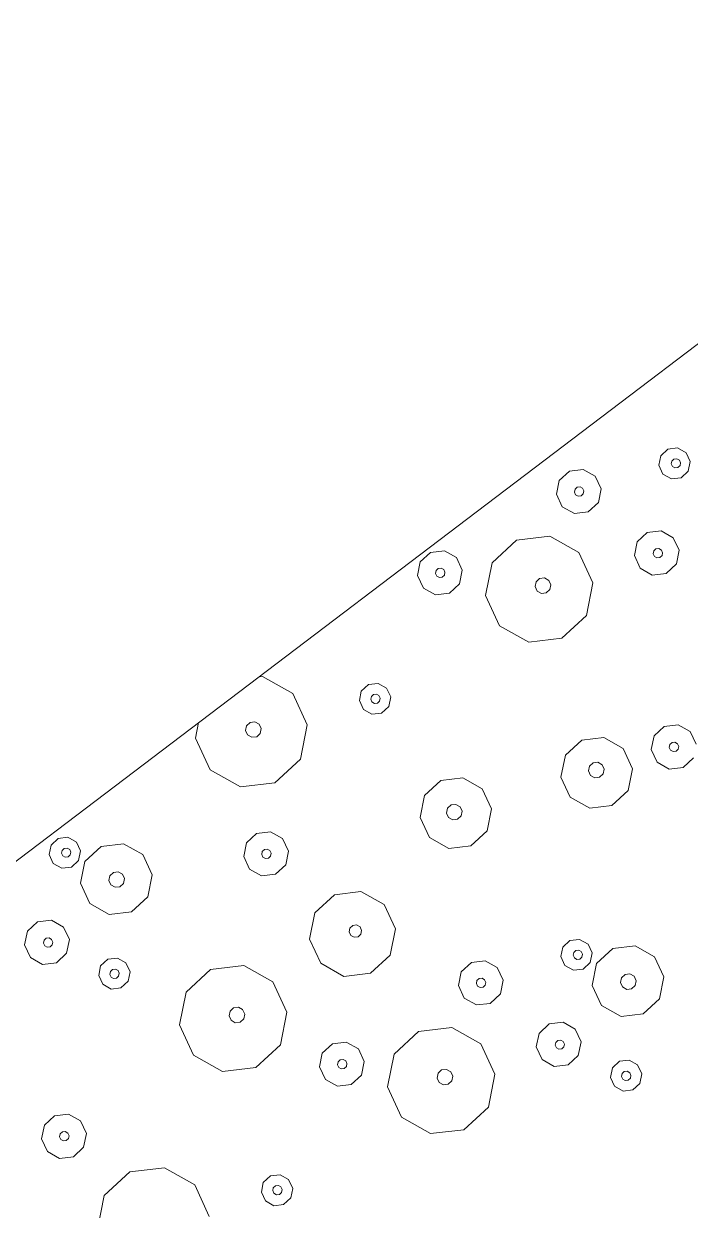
# Model space of a CAD drawing. Header units: metres. Extents: x -2858 to 512, y -1995 to 1252.
# Drawn here: x -563.9 to -561.532, y 352.994 to 357.21 of the extents above; entities that cross this region are included whole.
import ezdxf

# ---------------------------------------------------------------- set-up
doc = ezdxf.new("R2010")
doc.units = ezdxf.units.M
doc.layers.add('Calque commun', color=7, linetype='Continuous')

# ---------------------------------------------------------------- blocks, each defined once
blk = doc.blocks.new('pattern')
at = {"layer": 'Calque commun', "color": 54, "linetype": 'Continuous', "lineweight": 9}
for p, q in [((105.7844, 102.1461), (105.8142, 102.1637)), ((105.8142, 102.1637), (105.8486, 102.1604)), ((105.8486, 102.1604), (105.8746, 102.1375)), ((105.7706, 102.1143), (105.7844, 102.1461)), ((105.7781, 102.0806), (105.7706, 102.1143)), ((105.81, 102.1116), (105.8142, 102.1211)), ((105.8142, 102.1211), (105.8231, 102.1264)), ((105.8231, 102.1264), (105.8335, 102.1254)), ((105.8335, 102.1254), (105.8412, 102.1185)), ((105.8412, 102.1185), (105.8435, 102.1084)), ((105.8746, 102.1375), (105.8821, 102.1037)), ((105.8041, 102.0576), (105.7781, 102.0806)), ((105.8123, 102.1014), (105.81, 102.1116)), ((105.8201, 102.0946), (105.8123, 102.1014)), ((105.8304, 102.0936), (105.8201, 102.0946)), ((105.8394, 102.0989), (105.8304, 102.0936)), ((105.8683, 102.072), (105.8385, 102.0544)), ((105.8435, 102.1084), (105.8394, 102.0989)), ((105.8821, 102.1037), (105.8683, 102.072)), ((105.8385, 102.0544), (105.8041, 102.0576)), ((105.4756, 101.975), (105.5438, 102.0153)), ((105.5438, 102.0153), (105.6225, 102.0078)), ((105.6225, 102.0078), (105.6818, 101.9554)), ((105.4442, 101.9025), (105.4756, 101.975)), ((105.6818, 101.9554), (105.699, 101.8782)), ((105.5444, 101.8948), (105.5513, 101.9107)), ((105.5513, 101.9107), (105.5662, 101.9194)), ((105.5662, 101.9194), (105.5834, 101.9178)), ((105.5834, 101.9178), (105.5964, 101.9064)), ((105.5964, 101.9064), (105.6002, 101.8895)), ((105.8237, 101.864), (105.8434, 101.9094)), ((105.8434, 101.9094), (105.8859, 101.9345)), ((105.8859, 101.9345), (105.9352, 101.9299)), ((105.9352, 101.9299), (105.9722, 101.8971)), ((105.4614, 101.8252), (105.4442, 101.9025)), ((105.5482, 101.8779), (105.5444, 101.8948)), ((105.5611, 101.8664), (105.5482, 101.8779)), ((105.5784, 101.8648), (105.5611, 101.8664)), ((105.5933, 101.8736), (105.5784, 101.8648)), ((105.6002, 101.8895), (105.5933, 101.8736)), ((105.699, 101.8782), (105.6675, 101.8056)), ((105.8344, 101.8158), (105.8237, 101.864)), ((105.8846, 101.8618), (105.8887, 101.8714)), ((105.8869, 101.8517), (105.8846, 101.8618)), ((105.8887, 101.8714), (105.8977, 101.8766)), ((105.8977, 101.8766), (105.908, 101.8757)), ((105.908, 101.8757), (105.9158, 101.8688)), ((105.9158, 101.8688), (105.918, 101.8587)), ((105.9722, 101.8971), (105.983, 101.8489)), ((105.5207, 101.7729), (105.4614, 101.8252)), ((105.8946, 101.8448), (105.8869, 101.8517)), ((105.905, 101.8439), (105.8946, 101.8448)), ((105.9139, 101.8491), (105.905, 101.8439)), ((105.918, 101.8587), (105.9139, 101.8491)), ((105.983, 101.8489), (105.9633, 101.8035)), ((106.1338, 101.7586), (106.2359, 101.8189)), ((106.2359, 101.8189), (106.3541, 101.8077)), ((105.6675, 101.8056), (105.5994, 101.7654)), ((105.8715, 101.7831), (105.8344, 101.8158)), ((105.9207, 101.7784), (105.8715, 101.7831)), ((105.9633, 101.8035), (105.9207, 101.7784)), ((106.3541, 101.8077), (106.443, 101.7291)), ((105.5994, 101.7654), (105.5207, 101.7729)), ((105.582, 101.7286), (105.6118, 101.7462)), ((105.6118, 101.7462), (105.6462, 101.7429)), ((105.6462, 101.7429), (105.6722, 101.72)), ((106.0865, 101.6497), (106.1338, 101.7586)), ((105.5682, 101.6968), (105.582, 101.7286)), ((105.5757, 101.663), (105.5682, 101.6968)), ((105.6039, 101.6964), (105.608, 101.706)), ((105.6061, 101.6863), (105.6039, 101.6964)), ((105.608, 101.706), (105.6169, 101.7112)), ((105.6169, 101.7112), (105.6273, 101.7103)), ((105.6273, 101.7103), (105.635, 101.7034)), ((105.6373, 101.6933), (105.6332, 101.6837)), ((105.635, 101.7034), (105.6373, 101.6933)), ((105.6722, 101.72), (105.6797, 101.6862)), ((106.443, 101.7291), (106.4688, 101.6133)), ((105.6017, 101.6401), (105.5757, 101.663)), ((105.6139, 101.6794), (105.6061, 101.6863)), ((105.6242, 101.6785), (105.6139, 101.6794)), ((105.6332, 101.6837), (105.6242, 101.6785)), ((105.6659, 101.6544), (105.6361, 101.6368)), ((105.6797, 101.6862), (105.6659, 101.6544)), ((106.1123, 101.5339), (106.0865, 101.6497)), ((106.2318, 101.6355), (106.2387, 101.6514)), ((106.2387, 101.6514), (106.2536, 101.6602)), ((106.2536, 101.6602), (106.2708, 101.6586)), ((106.2708, 101.6586), (106.2838, 101.6471)), ((105.6361, 101.6368), (105.6017, 101.6401)), ((106.2356, 101.6186), (106.2318, 101.6355)), ((106.2486, 101.6072), (106.2356, 101.6186)), ((106.2807, 101.6143), (106.2658, 101.6055)), ((106.2876, 101.6302), (106.2807, 101.6143)), ((106.2838, 101.6471), (106.2876, 101.6302)), ((106.4688, 101.6133), (106.4216, 101.5045)), ((105.8653, 101.5576), (105.9079, 101.5827)), ((105.9079, 101.5827), (105.9571, 101.578)), ((105.9571, 101.578), (105.9941, 101.5453)), ((106.2658, 101.6055), (106.2486, 101.6072)), ((104.826, 101.5341), (104.8752, 101.5294)), ((104.8752, 101.5294), (104.9123, 101.4966)), ((105.8456, 101.5122), (105.8653, 101.5576)), ((105.9941, 101.5453), (106.0049, 101.497)), ((106.2013, 101.4554), (106.1123, 101.5339)), ((104.7637, 101.4636), (104.7834, 101.5089)), ((104.9123, 101.4966), (104.923, 101.4484)), ((105.8564, 101.4639), (105.8456, 101.5122)), ((105.9078, 101.5071), (105.9119, 101.5166)), ((105.9101, 101.4969), (105.9078, 101.5071)), ((105.9179, 101.4901), (105.9101, 101.4969)), ((105.9119, 101.5166), (105.9209, 101.5219)), ((105.9282, 101.4891), (105.9179, 101.4901)), ((105.9209, 101.5219), (105.9312, 101.5209)), ((105.9371, 101.4944), (105.9282, 101.4891)), ((105.9312, 101.5209), (105.939, 101.514)), ((105.9413, 101.5039), (105.9371, 101.4944)), ((105.939, 101.514), (105.9413, 101.5039)), ((106.0049, 101.497), (105.9852, 101.4517)), ((106.4216, 101.5045), (106.3194, 101.4441)), ((106.9012, 101.4619), (106.915, 101.4937)), ((106.915, 101.4937), (106.9448, 101.5113)), ((106.9448, 101.5113), (106.9792, 101.508)), ((106.9792, 101.508), (107.0052, 101.4851)), ((107.0052, 101.4851), (107.0127, 101.4513)), ((104.7745, 101.4153), (104.7637, 101.4636)), ((104.8259, 101.4584), (104.8301, 101.468)), ((104.8282, 101.4483), (104.8259, 101.4584)), ((104.836, 101.4414), (104.8282, 101.4483)), ((104.8301, 101.468), (104.839, 101.4732)), ((104.8463, 101.4404), (104.836, 101.4414)), ((104.839, 101.4732), (104.8493, 101.4723)), ((104.8553, 101.4457), (104.8463, 101.4404)), ((104.8493, 101.4723), (104.8571, 101.4654)), ((104.8594, 101.4552), (104.8553, 101.4457)), ((104.8571, 101.4654), (104.8594, 101.4552)), ((104.923, 101.4484), (104.9034, 101.403)), ((104.9985, 101.3986), (105.0666, 101.4388)), ((105.0666, 101.4388), (105.1453, 101.4313)), ((105.8934, 101.4312), (105.8564, 101.4639)), ((105.9852, 101.4517), (105.9427, 101.4265)), ((106.3194, 101.4441), (106.2013, 101.4554)), ((106.9087, 101.4281), (106.9012, 101.4619)), ((106.939, 101.4591), (106.9431, 101.4686)), ((106.9412, 101.4489), (106.939, 101.4591)), ((106.949, 101.442), (106.9412, 101.4489)), ((106.9431, 101.4686), (106.9521, 101.4739)), ((106.9594, 101.4411), (106.949, 101.442)), ((106.9521, 101.4739), (106.9624, 101.4729)), ((106.9683, 101.4463), (106.9594, 101.4411)), ((106.9624, 101.4729), (106.9702, 101.466)), ((106.9724, 101.4559), (106.9683, 101.4463)), ((106.9702, 101.466), (106.9724, 101.4559)), ((107.0127, 101.4513), (106.9989, 101.4195)), ((104.8116, 101.3826), (104.7745, 101.4153)), ((104.9034, 101.403), (104.8608, 101.3779)), ((104.967, 101.326), (104.9985, 101.3986)), ((105.1453, 101.4313), (105.2046, 101.3789)), ((105.9427, 101.4265), (105.8934, 101.4312)), ((106.4096, 101.3826), (106.4522, 101.4077)), ((106.4522, 101.4077), (106.5014, 101.403)), ((106.5014, 101.403), (106.5385, 101.3703)), ((106.9347, 101.4052), (106.9087, 101.4281)), ((106.9691, 101.4019), (106.9347, 101.4052)), ((106.9989, 101.4195), (106.9691, 101.4019)), ((104.8608, 101.3779), (104.8116, 101.3826)), ((105.2046, 101.3789), (105.2218, 101.3017)), ((106.3899, 101.3372), (106.4096, 101.3826)), ((106.5385, 101.3703), (106.5492, 101.3221)), ((104.9842, 101.2488), (104.967, 101.326)), ((105.06, 101.3086), (105.0669, 101.3245)), ((105.0669, 101.3245), (105.0818, 101.3333)), ((105.0818, 101.3333), (105.099, 101.3316)), ((105.099, 101.3316), (105.112, 101.3202)), ((105.112, 101.3202), (105.1157, 101.3033)), ((106.4007, 101.289), (106.3899, 101.3372)), ((106.4521, 101.3321), (106.4563, 101.3416)), ((106.4544, 101.322), (106.4521, 101.3321)), ((106.4622, 101.3151), (106.4544, 101.322)), ((106.4563, 101.3416), (106.4652, 101.3469)), ((106.4725, 101.3141), (106.4622, 101.3151)), ((106.4652, 101.3469), (106.4755, 101.3459)), ((106.4814, 101.3194), (106.4725, 101.3141)), ((106.4755, 101.3459), (106.4833, 101.3391)), ((106.4856, 101.3289), (106.4814, 101.3194)), ((106.4833, 101.3391), (106.4856, 101.3289)), ((106.5492, 101.3221), (106.5295, 101.2767)), ((107.1375, 101.2259), (107.1867, 101.3393)), ((105.0637, 101.2917), (105.06, 101.3086)), ((105.0767, 101.2803), (105.0637, 101.2917)), ((105.0939, 101.2786), (105.0767, 101.2803)), ((105.1088, 101.2874), (105.0939, 101.2786)), ((105.1157, 101.3033), (105.1088, 101.2874)), ((105.2218, 101.3017), (105.1904, 101.2291)), ((106.4378, 101.2562), (106.4007, 101.289)), ((106.5295, 101.2767), (106.487, 101.2516)), ((105.0435, 101.1964), (104.9842, 101.2488)), ((105.1904, 101.2291), (105.1222, 101.1889)), ((106.487, 101.2516), (106.4378, 101.2562)), ((105.1222, 101.1889), (105.0435, 101.1964)), ((105.9847, 101.1506), (106.0664, 101.1989)), ((106.0664, 101.1989), (106.1609, 101.1899)), ((106.1609, 101.1899), (106.2321, 101.127)), ((107.1644, 101.1053), (107.1375, 101.2259)), ((105.439, 101.121), (105.5072, 101.1612)), ((105.5072, 101.1612), (105.5859, 101.1537)), ((105.5859, 101.1537), (105.6452, 101.1013)), ((105.9469, 101.0635), (105.9847, 101.1506)), ((105.4076, 101.0484), (105.439, 101.121)), ((106.2321, 101.127), (106.2527, 101.0344)), ((106.4622, 101.0607), (106.5644, 101.121)), ((106.5644, 101.121), (106.6825, 101.1097)), ((106.6825, 101.1097), (106.7715, 101.0312)), ((107.257, 101.0234), (107.1644, 101.1053)), ((105.6452, 101.1013), (105.6624, 101.0241)), ((105.9675, 100.9708), (105.9469, 101.0635)), ((106.0631, 101.0521), (106.0686, 101.0648)), ((106.0686, 101.0648), (106.0806, 101.0719)), ((106.0806, 101.0719), (106.0943, 101.0706)), ((106.0943, 101.0706), (106.1047, 101.0614)), ((106.1047, 101.0614), (106.1077, 101.0479)), ((106.415, 100.9518), (106.4622, 101.0607)), ((107.4865, 101.0746), (107.3801, 101.0117)), ((104.3102, 101.0042), (104.3528, 101.0294)), ((104.3528, 101.0294), (104.402, 101.0247)), ((104.402, 101.0247), (104.439, 100.9919)), ((105.4248, 100.9712), (105.4076, 101.0484)), ((105.508, 101.0326), (105.5149, 101.0484)), ((105.5118, 101.0157), (105.508, 101.0326)), ((105.5149, 101.0484), (105.5298, 101.0572)), ((105.5298, 101.0572), (105.547, 101.0556)), ((105.547, 101.0556), (105.56, 101.0441)), ((105.5637, 101.0272), (105.5569, 101.0114)), ((105.56, 101.0441), (105.5637, 101.0272)), ((105.6624, 101.0241), (105.6309, 100.9515)), ((106.0661, 101.0386), (106.0631, 101.0521)), ((106.0765, 101.0295), (106.0661, 101.0386)), ((106.0903, 101.0282), (106.0765, 101.0295)), ((106.1022, 101.0352), (106.0903, 101.0282)), ((106.1077, 101.0479), (106.1022, 101.0352)), ((106.2527, 101.0344), (106.215, 100.9473)), ((106.7715, 101.0312), (106.7973, 100.9154)), ((107.3801, 101.0117), (107.257, 101.0234)), ((104.2905, 100.9588), (104.3102, 101.0042)), ((104.439, 100.9919), (104.4498, 100.9437)), ((105.5247, 101.0042), (105.5118, 101.0157)), ((105.542, 101.0026), (105.5247, 101.0042)), ((105.5569, 101.0114), (105.542, 101.0026)), ((104.3013, 100.9106), (104.2905, 100.9588)), ((104.3514, 100.9567), (104.3556, 100.9662)), ((104.3537, 100.9465), (104.3514, 100.9567)), ((104.3615, 100.9397), (104.3537, 100.9465)), ((104.3556, 100.9662), (104.3645, 100.9715)), ((104.3718, 100.9387), (104.3615, 100.9397)), ((104.3645, 100.9715), (104.3748, 100.9705)), ((104.3807, 100.9439), (104.3718, 100.9387)), ((104.3748, 100.9705), (104.3826, 100.9636)), ((104.3849, 100.9535), (104.3807, 100.9439)), ((104.3826, 100.9636), (104.3849, 100.9535)), ((104.4498, 100.9437), (104.4301, 100.8983)), ((105.4841, 100.9188), (105.4248, 100.9712)), ((105.6309, 100.9515), (105.5628, 100.9113)), ((106.0387, 100.908), (105.9675, 100.9708)), ((106.215, 100.9473), (106.1332, 100.899)), ((106.4408, 100.836), (106.415, 100.9518)), ((106.5603, 100.9376), (106.5672, 100.9535)), ((106.564, 100.9207), (106.5603, 100.9376)), ((106.5672, 100.9535), (106.5821, 100.9623)), ((106.5821, 100.9623), (106.5993, 100.9606)), ((106.5993, 100.9606), (106.6123, 100.9492)), ((106.6123, 100.9492), (106.616, 100.9323)), ((104.3383, 100.8779), (104.3013, 100.9106)), ((104.4301, 100.8983), (104.3876, 100.8732)), ((104.6006, 100.8534), (104.7028, 100.9137)), ((104.7028, 100.9137), (104.8209, 100.9025)), ((104.8209, 100.9025), (104.9098, 100.824)), ((105.5628, 100.9113), (105.4841, 100.9188)), ((106.1332, 100.899), (106.0387, 100.908)), ((106.577, 100.9092), (106.564, 100.9207)), ((106.5942, 100.9076), (106.577, 100.9092)), ((106.6091, 100.9164), (106.5942, 100.9076)), ((106.616, 100.9323), (106.6091, 100.9164)), ((106.7973, 100.9154), (106.7501, 100.8065)), ((104.3876, 100.8732), (104.3383, 100.8779)), ((104.5534, 100.7446), (104.6006, 100.8534)), ((104.035, 100.7916), (104.0488, 100.8234)), ((104.0488, 100.8234), (104.0786, 100.841)), ((104.0786, 100.841), (104.1131, 100.8377)), ((104.1131, 100.8377), (104.139, 100.8148)), ((104.139, 100.8148), (104.1465, 100.781)), ((104.9098, 100.824), (104.9356, 100.7081)), ((106.5297, 100.7574), (106.4408, 100.836)), ((106.7501, 100.8065), (106.6479, 100.7462)), ((107.2394, 100.7724), (107.2591, 100.8178)), ((107.2591, 100.8178), (107.3017, 100.8429)), ((107.3017, 100.8429), (107.3509, 100.8382)), ((107.3509, 100.8382), (107.3879, 100.8055)), ((104.0425, 100.7578), (104.035, 100.7916)), ((104.0707, 100.7912), (104.0748, 100.8008)), ((104.0729, 100.7811), (104.0707, 100.7912)), ((104.0807, 100.7742), (104.0729, 100.7811)), ((104.0748, 100.8008), (104.0837, 100.8061)), ((104.091, 100.7733), (104.0807, 100.7742)), ((104.0837, 100.8061), (104.0941, 100.8051)), ((104.1, 100.7785), (104.091, 100.7733)), ((104.0941, 100.8051), (104.1019, 100.7982)), ((104.1041, 100.7881), (104.1, 100.7785)), ((104.1019, 100.7982), (104.1041, 100.7881)), ((104.1465, 100.781), (104.1328, 100.7492)), ((107.2502, 100.7241), (107.2394, 100.7724)), ((107.3016, 100.7673), (107.3057, 100.7768)), ((107.3039, 100.7571), (107.3016, 100.7673)), ((107.3057, 100.7768), (107.3147, 100.7821)), ((107.3147, 100.7821), (107.325, 100.7811)), ((107.325, 100.7811), (107.3328, 100.7742)), ((107.3328, 100.7742), (107.3351, 100.7641)), ((107.3879, 100.8055), (107.3987, 100.7572)), ((104.0685, 100.7349), (104.0425, 100.7578)), ((104.103, 100.7317), (104.0685, 100.7349)), ((104.1328, 100.7492), (104.103, 100.7317)), ((104.5792, 100.6287), (104.5534, 100.7446)), ((104.6987, 100.7303), (104.7055, 100.7462)), ((104.7024, 100.7134), (104.6987, 100.7303)), ((104.7055, 100.7462), (104.7204, 100.755)), ((104.7204, 100.755), (104.7377, 100.7534)), ((104.7377, 100.7534), (104.7506, 100.7419)), ((104.7544, 100.725), (104.7475, 100.7092)), ((104.7506, 100.7419), (104.7544, 100.725)), ((106.6479, 100.7462), (106.5297, 100.7574)), ((107.2872, 100.6914), (107.2502, 100.7241)), ((107.3116, 100.7503), (107.3039, 100.7571)), ((107.322, 100.7493), (107.3116, 100.7503)), ((107.3309, 100.7546), (107.322, 100.7493)), ((107.3351, 100.7641), (107.3309, 100.7546)), ((107.3987, 100.7572), (107.379, 100.7119)), ((104.7154, 100.702), (104.7024, 100.7134)), ((104.7326, 100.7004), (104.7154, 100.702)), ((104.7475, 100.7092), (104.7326, 100.7004)), ((104.9356, 100.7081), (104.8884, 100.5993)), ((106.0129, 100.6379), (106.0326, 100.6833)), ((106.0326, 100.6833), (106.0751, 100.7084)), ((106.0751, 100.7084), (106.1243, 100.7038)), ((106.1243, 100.7038), (106.1614, 100.671)), ((107.3364, 100.6867), (107.2872, 100.6914)), ((107.379, 100.7119), (107.3364, 100.6867)), ((104.3125, 100.607), (104.3321, 100.6524)), ((104.3321, 100.6524), (104.3747, 100.6775)), ((104.3747, 100.6775), (104.4239, 100.6728)), ((104.4239, 100.6728), (104.461, 100.6401)), ((104.461, 100.6401), (104.4717, 100.5918)), ((106.0236, 100.5897), (106.0129, 100.6379)), ((106.0751, 100.6328), (106.0792, 100.6423)), ((106.0792, 100.6423), (106.0882, 100.6476)), ((106.0882, 100.6476), (106.0985, 100.6466)), ((106.0985, 100.6466), (106.1063, 100.6398)), ((106.1063, 100.6398), (106.1085, 100.6296)), ((106.1614, 100.671), (106.1722, 100.6228)), ((104.3232, 100.5587), (104.3125, 100.607)), ((104.3746, 100.6019), (104.3788, 100.6114)), ((104.3769, 100.5918), (104.3746, 100.6019)), ((104.3788, 100.6114), (104.3877, 100.6167)), ((104.3877, 100.6167), (104.3981, 100.6157)), ((104.3981, 100.6157), (104.4058, 100.6088)), ((104.4081, 100.5987), (104.404, 100.5892)), ((104.4058, 100.6088), (104.4081, 100.5987)), ((104.6681, 100.5502), (104.5792, 100.6287)), ((104.8884, 100.5993), (104.7862, 100.5389)), ((105.3818, 100.5885), (105.4116, 100.6061)), ((105.4116, 100.6061), (105.4461, 100.6028)), ((105.4461, 100.6028), (105.472, 100.5799)), ((106.0773, 100.6227), (106.0751, 100.6328)), ((106.0851, 100.6158), (106.0773, 100.6227)), ((106.0955, 100.6148), (106.0851, 100.6158)), ((106.1044, 100.6201), (106.0955, 100.6148)), ((106.1085, 100.6296), (106.1044, 100.6201)), ((106.1722, 100.6228), (106.1525, 100.5774)), ((104.3603, 100.526), (104.3232, 100.5587)), ((104.3847, 100.5849), (104.3769, 100.5918)), ((104.395, 100.5839), (104.3847, 100.5849)), ((104.404, 100.5892), (104.395, 100.5839)), ((104.4717, 100.5918), (104.4521, 100.5465)), ((105.368, 100.5567), (105.3818, 100.5885)), ((105.3756, 100.5229), (105.368, 100.5567)), ((105.4058, 100.5539), (105.4099, 100.5634)), ((105.4081, 100.5437), (105.4058, 100.5539)), ((105.4099, 100.5634), (105.4189, 100.5687)), ((105.4189, 100.5687), (105.4292, 100.5677)), ((105.4292, 100.5677), (105.437, 100.5608)), ((105.437, 100.5608), (105.4393, 100.5507)), ((105.472, 100.5799), (105.4795, 100.5461)), ((106.0607, 100.557), (106.0236, 100.5897)), ((106.1099, 100.5523), (106.0607, 100.557)), ((106.1525, 100.5774), (106.1099, 100.5523)), ((106.7269, 100.5497), (106.7567, 100.5673)), ((106.7567, 100.5673), (106.7911, 100.564)), ((106.7911, 100.564), (106.8171, 100.5411)), ((104.4095, 100.5213), (104.3603, 100.526)), ((104.4521, 100.5465), (104.4095, 100.5213)), ((104.7862, 100.5389), (104.6681, 100.5502)), ((105.4015, 100.5), (105.3756, 100.5229)), ((105.4159, 100.5369), (105.4081, 100.5437)), ((105.4262, 100.5359), (105.4159, 100.5369)), ((105.4351, 100.5411), (105.4262, 100.5359)), ((105.4393, 100.5507), (105.4351, 100.5411)), ((105.4658, 100.5143), (105.436, 100.4967)), ((105.4795, 100.5461), (105.4658, 100.5143)), ((106.7131, 100.518), (106.7269, 100.5497)), ((106.7206, 100.4842), (106.7131, 100.518)), ((106.7525, 100.5152), (106.7567, 100.5248)), ((106.7548, 100.5051), (106.7525, 100.5152)), ((106.7567, 100.5248), (106.7656, 100.53)), ((106.7656, 100.53), (106.7759, 100.529)), ((106.7759, 100.529), (106.7837, 100.5222)), ((106.786, 100.512), (106.7819, 100.5025)), ((106.7837, 100.5222), (106.786, 100.512)), ((106.8171, 100.5411), (106.8246, 100.5074)), ((104.8568, 100.432), (104.8764, 100.4774)), ((104.8764, 100.4774), (104.919, 100.5025)), ((104.919, 100.5025), (104.9682, 100.4978)), ((104.9682, 100.4978), (105.0053, 100.4651)), ((105.436, 100.4967), (105.4015, 100.5)), ((105.6535, 100.4341), (105.76, 100.497)), ((105.76, 100.497), (105.883, 100.4852)), ((105.883, 100.4852), (105.9757, 100.4034)), ((106.7466, 100.4613), (106.7206, 100.4842)), ((106.7626, 100.4982), (106.7548, 100.5051)), ((106.7729, 100.4972), (106.7626, 100.4982)), ((106.7819, 100.5025), (106.7729, 100.4972)), ((106.8108, 100.4756), (106.781, 100.458)), ((106.8246, 100.5074), (106.8108, 100.4756)), ((104.8675, 100.3838), (104.8568, 100.432)), ((104.919, 100.4269), (104.9231, 100.4364)), ((104.9212, 100.4168), (104.919, 100.4269)), ((104.9231, 100.4364), (104.932, 100.4417)), ((104.932, 100.4417), (104.9424, 100.4407)), ((104.9424, 100.4407), (104.9501, 100.4339)), ((104.9501, 100.4339), (104.9524, 100.4237)), ((105.0053, 100.4651), (105.016, 100.4169)), ((105.6043, 100.3207), (105.6535, 100.4341)), ((106.781, 100.458), (106.7466, 100.4613)), ((104.929, 100.4099), (104.9212, 100.4168)), ((104.9393, 100.4089), (104.929, 100.4099)), ((104.9483, 100.4142), (104.9393, 100.4089)), ((104.9524, 100.4237), (104.9483, 100.4142)), ((105.016, 100.4169), (104.9964, 100.3715)), ((105.9757, 100.4034), (106.0025, 100.2828)), ((106.4181, 100.3787), (106.4863, 100.4189)), ((106.4863, 100.4189), (106.565, 100.4114)), ((106.565, 100.4114), (106.6243, 100.359)), ((104.9046, 100.3511), (104.8675, 100.3838)), ((104.9538, 100.3464), (104.9046, 100.3511)), ((104.9964, 100.3715), (104.9538, 100.3464)), ((106.3867, 100.3061), (106.4181, 100.3787)), ((106.6243, 100.359), (106.6415, 100.2818)), ((105.6312, 100.2001), (105.6043, 100.3207)), ((105.7656, 100.305), (105.7724, 100.3209)), ((105.7693, 100.2881), (105.7656, 100.305)), ((105.7724, 100.3209), (105.7873, 100.3297)), ((105.7873, 100.3297), (105.8046, 100.328)), ((105.8046, 100.328), (105.8175, 100.3166)), ((105.8175, 100.3166), (105.8213, 100.2997)), ((106.4039, 100.2289), (106.3867, 100.3061)), ((106.4869, 100.2984), (106.4938, 100.3143)), ((106.4938, 100.3143), (106.5087, 100.3231)), ((106.5087, 100.3231), (106.5259, 100.3214)), ((106.5259, 100.3214), (106.5389, 100.31)), ((106.5389, 100.31), (106.5426, 100.2931)), ((106.7662, 100.2677), (106.7859, 100.313)), ((106.7859, 100.313), (106.8284, 100.3382)), ((106.8284, 100.3382), (106.8777, 100.3335)), ((106.8777, 100.3335), (106.9147, 100.3008)), ((106.9147, 100.3008), (106.9255, 100.2525)), ((105.7823, 100.2766), (105.7693, 100.2881)), ((105.7995, 100.275), (105.7823, 100.2766)), ((105.8144, 100.2838), (105.7995, 100.275)), ((105.8213, 100.2997), (105.8144, 100.2838)), ((106.0025, 100.2828), (105.9534, 100.1694)), ((106.4907, 100.2815), (106.4869, 100.2984)), ((106.5036, 100.2701), (106.4907, 100.2815)), ((106.5209, 100.2684), (106.5036, 100.2701)), ((106.5358, 100.2772), (106.5209, 100.2684)), ((106.5426, 100.2931), (106.5358, 100.2772)), ((106.6415, 100.2818), (106.61, 100.2092)), ((106.7769, 100.2194), (106.7662, 100.2677)), ((106.8271, 100.2655), (106.8312, 100.275)), ((106.8294, 100.2554), (106.8271, 100.2655)), ((106.8312, 100.275), (106.8402, 100.2803)), ((106.8402, 100.2803), (106.8505, 100.2793)), ((106.8505, 100.2793), (106.8583, 100.2724)), ((106.8605, 100.2623), (106.8564, 100.2528)), ((106.8583, 100.2724), (106.8605, 100.2623)), ((106.4632, 100.1765), (106.4039, 100.2289)), ((106.814, 100.1867), (106.7769, 100.2194)), ((106.8371, 100.2485), (106.8294, 100.2554)), ((106.8475, 100.2475), (106.8371, 100.2485)), ((106.8564, 100.2528), (106.8475, 100.2475)), ((106.9255, 100.2525), (106.9058, 100.2071)), ((105.6402, 100.1922), (105.6312, 100.2001)), ((106.5419, 100.169), (106.4632, 100.1765)), ((106.61, 100.2092), (106.5419, 100.169)), ((106.8632, 100.182), (106.814, 100.1867)), ((106.9058, 100.2071), (106.8632, 100.182)), ((105.9534, 100.1694), (105.905, 100.1408)), ((106.5107, 100.1005), (106.5245, 100.1322)), ((106.5245, 100.1322), (106.5543, 100.1498)), ((106.5543, 100.1498), (106.5887, 100.1465)), ((106.5887, 100.1465), (106.6147, 100.1236)), ((106.5182, 100.0667), (106.5107, 100.1005)), ((106.5463, 100.1001), (106.5505, 100.1096)), ((106.5486, 100.09), (106.5463, 100.1001)), ((106.5564, 100.0831), (106.5486, 100.09)), ((106.5505, 100.1096), (106.5594, 100.1149)), ((106.5594, 100.1149), (106.5698, 100.1139)), ((106.5698, 100.1139), (106.5775, 100.107)), ((106.5798, 100.0969), (106.5757, 100.0874)), ((106.5775, 100.107), (106.5798, 100.0969)), ((106.6222, 100.0898), (106.6084, 100.0581)), ((106.6147, 100.1236), (106.6222, 100.0898)), ((106.5442, 100.0438), (106.5182, 100.0667)), ((106.5667, 100.0821), (106.5564, 100.0831)), ((106.5757, 100.0874), (106.5667, 100.0821)), ((106.6084, 100.0581), (106.5786, 100.0405)), ((106.5786, 100.0405), (106.5442, 100.0438))]:
    blk.add_line(p, q, dxfattribs=at)
at = {"layer": 'Calque commun', "color": 7, "linetype": 'Continuous', "lineweight": 9}
mesh = blk.add_polyface(dxfattribs=at)
corners = [(70.8497, 113.5412), (53.8349, 19.1692), (74.7282, 106.3237), (76.0435, 113.5984), (74.769, 106.1763), (58.8077, 18.2701), (114.1703, 105.207), (114.1703, 98.5387)]
mesh.append_faces([[corners[k] for k in face] for face in [(3, 4, 6)]], dxfattribs={"vtx0": -1, "vtx1": -1, "color": 7})
mesh.append_faces([[corners[k] for k in face] for face in [(3, 2, 4)]], dxfattribs={"vtx0": -1, "vtx2": -1, "color": 7})
mesh.append_faces([[corners[k] for k in face] for face in [(5, 2, 1)]], dxfattribs={"vtx1": -1, "color": 7})
mesh.append_faces([[corners[k] for k in face] for face in [(0, 1, 2), (3, 0, 2)]], dxfattribs={"vtx1": -1, "vtx2": -1, "color": 7})
mesh.append_faces([[corners[k] for k in face] for face in [(4, 7, 6)]], dxfattribs={"vtx2": -1, "color": 7})

msp = doc.modelspace()

# ---------------------------------------------------------------- block references
at = {"layer": 'Calque commun', "color": 0, "linetype": 'ByBlock', "lineweight": -2, "rotation": 228.1617603435354}
msp.add_blockref('pattern', (-567.2453, 500.4263), dxfattribs=at)

doc.saveas('drawing.dxf')
